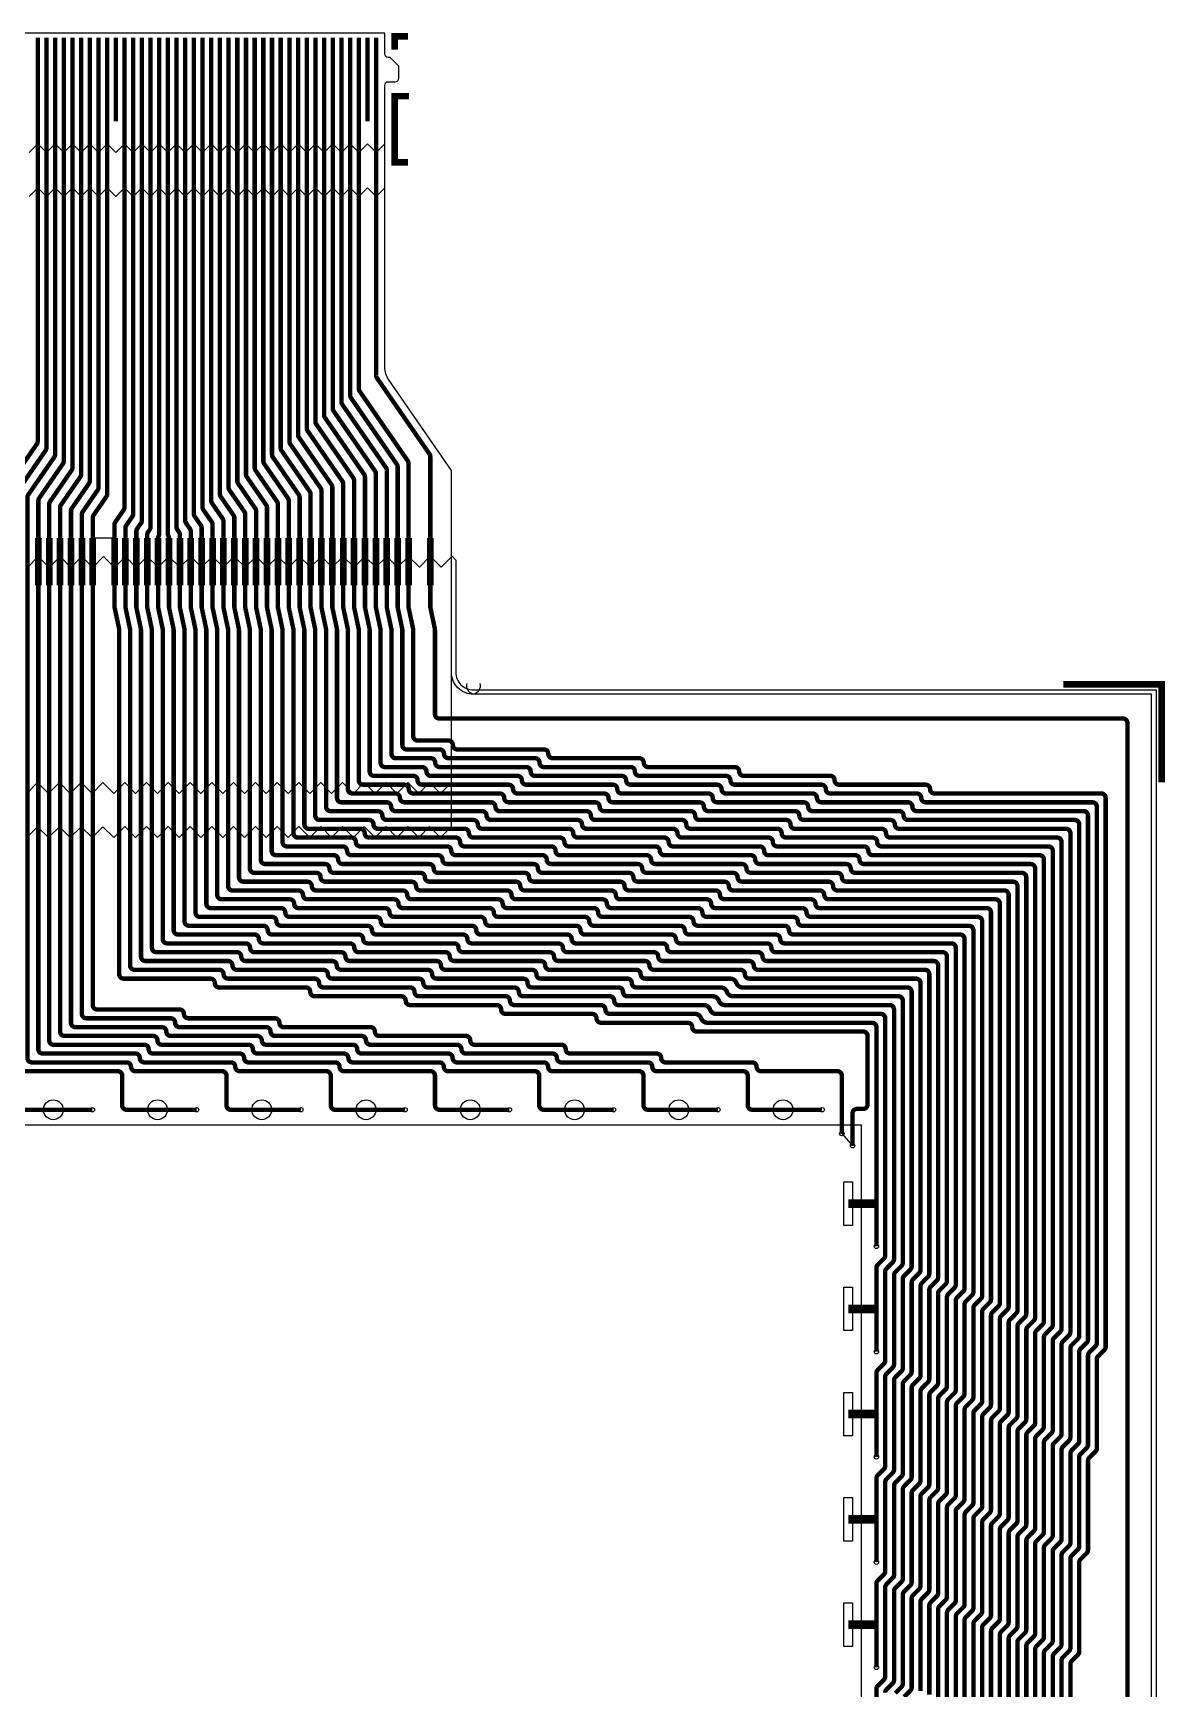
# Model space of a CAD drawing. Header units: millimetres. Extents: x 106 to 221, y -259 to -31.
# Drawn here: x 155.6 to 220.8, y -126.1 to -30.7 of the extents above; entities that cross this region are included whole.
import ezdxf

# ---------------------------------------------------------------- set-up
doc = ezdxf.new("R2010")
doc.units = ezdxf.units.MM
doc.header["$MEASUREMENT"] = 0
for name, color, linetype in [('16', 5, 'CONTINUOUS'), ('17', 1, 'CONTINUOUS'), ('26', 7, 'CONTINUOUS'), ('9', 5, 'CONTINUOUS'), ('9A', 142, 'CONTINUOUS'), ('9B Barrier', 82, 'CONTINUOUS')]:
    doc.layers.add(name, color=color, linetype=linetype)

msp = doc.modelspace()

# ---------------------------------------------------------------- linework, layer by layer
at = {"layer": '16'}
msp.add_lwpolyline([(181.325, -68.192, -0.415478), (180.958, -68.811, -0.414214), (179.688, -67.541), (179.688, -55.912), (176.078, -50.687, -0.152296), (175.853, -49.965), (175.853, -33.708, -0.414214), (176.051, -33.51), (176.455, -33.51, 0.414214), (176.653, -33.312), (176.653, -32.611), (176.153, -32.111), (176.051, -32.111, -0.414214), (175.853, -31.913), (175.853, -30.711), (150.353, -30.711)], format="xyb", dxfattribs=at)
at = {"layer": '17', "const_width": 0.254}
for points in [[(159.001, -92.75), (154.26, -92.75, -0.414214), (154.006, -92.496), (154.006, -57.069, -0.152296), (154.05, -56.927), (155.809, -54.381, 0.152296), (155.853, -54.24), (155.853, -30.965)], [(165.008, -92.75), (160.976, -92.75, -0.414214), (160.722, -92.496), (160.722, -90.782, 0.414214), (160.468, -90.528), (154.887, -90.528, -0.414214), (154.633, -90.274), (154.633, -57.264, -0.152296), (154.678, -57.123), (156.309, -54.761, 0.152296), (156.353, -54.62), (156.353, -30.965)], [(171.015, -92.75), (166.983, -92.75, -0.414214), (166.729, -92.496), (166.729, -90.782, 0.414214), (166.475, -90.528), (161.484, -90.528, -0.414214), (161.23, -90.274), (161.23, -90.274, 0.414214), (160.976, -90.02), (155.515, -90.02, -0.414214), (155.261, -89.766), (155.261, -57.46, -0.152296), (155.305, -57.318), (156.809, -55.141, 0.152296), (156.853, -55), (156.853, -30.965)], [(177.022, -92.75), (172.99, -92.75, -0.414214), (172.736, -92.496), (172.736, -90.782, 0.414214), (172.482, -90.528), (167.491, -90.528, -0.414214), (167.237, -90.274), (167.237, -90.274, 0.414214), (166.983, -90.02), (161.992, -90.02, -0.414214), (161.738, -89.766), (161.738, -89.766, 0.414214), (161.484, -89.512), (156.142, -89.512, -0.414214), (155.888, -89.258), (155.888, -57.655, -0.152296), (155.932, -57.514), (157.309, -55.521, 0.152296), (157.353, -55.38), (157.353, -30.965)], [(183.029, -92.75), (178.997, -92.75, -0.414214), (178.743, -92.496), (178.743, -90.782, 0.414214), (178.489, -90.528), (173.498, -90.528, -0.414214), (173.244, -90.274), (173.244, -90.274, 0.414214), (172.99, -90.02), (167.999, -90.02, -0.414214), (167.745, -89.766), (167.745, -89.766, 0.414214), (167.491, -89.512), (162.5, -89.512, -0.414214), (162.246, -89.258), (162.246, -89.258, 0.414214), (161.992, -89.004), (156.77, -89.004, -0.414214), (156.516, -88.75), (156.516, -57.851, -0.152296), (156.56, -57.71), (157.809, -55.901, 0.152296), (157.853, -55.76), (157.853, -30.965)], [(189.035, -92.75), (185.003, -92.75, -0.414214), (184.749, -92.496), (184.749, -90.782, 0.414214), (184.495, -90.528), (179.505, -90.528, -0.414214), (179.251, -90.274), (179.251, -90.274, 0.414214), (178.997, -90.02), (174.006, -90.02, -0.414214), (173.752, -89.766), (173.752, -89.766, 0.414214), (173.498, -89.512), (168.507, -89.512, -0.414214), (168.253, -89.258), (168.253, -89.258, 0.414214), (167.999, -89.004), (163.008, -89.004, -0.414214), (162.754, -88.75), (162.754, -88.75, 0.414214), (162.5, -88.496), (157.397, -88.496, -0.414214), (157.143, -88.242), (157.143, -58.047, -0.152296), (157.187, -57.905), (158.309, -56.281, 0.152296), (158.353, -56.14), (158.353, -30.965)], [(195.042, -92.75), (191.01, -92.75, -0.414214), (190.756, -92.496), (190.756, -90.782, 0.414214), (190.502, -90.528), (185.511, -90.528, -0.414214), (185.257, -90.274), (185.257, -90.274, 0.414214), (185.003, -90.02), (180.013, -90.02, -0.414214), (179.759, -89.766), (179.759, -89.766, 0.414214), (179.505, -89.512), (174.514, -89.512, -0.414214), (174.26, -89.258), (174.26, -89.258, 0.414214), (174.006, -89.004), (169.015, -89.004, -0.414214), (168.761, -88.75), (168.761, -88.75, 0.414214), (168.507, -88.496), (163.516, -88.496, -0.414214), (163.262, -88.242), (163.262, -88.242, 0.414214), (163.008, -87.988), (158.024, -87.988, -0.414214), (157.77, -87.734), (157.77, -58.242, -0.152296), (157.814, -58.101), (158.809, -56.661, 0.152296), (158.853, -56.52), (158.853, -30.965)], [(201.049, -92.75), (197.017, -92.75, -0.414214), (196.763, -92.496), (196.763, -90.782, 0.414214), (196.509, -90.528), (191.518, -90.528, -0.414214), (191.264, -90.274), (191.264, -90.274, 0.414214), (191.01, -90.02), (186.019, -90.02, -0.414214), (185.765, -89.766), (185.765, -89.766, 0.414214), (185.511, -89.512), (180.521, -89.512, -0.414214), (180.267, -89.258), (180.267, -89.258, 0.414214), (180.013, -89.004), (175.022, -89.004, -0.414214), (174.768, -88.75), (174.768, -88.75, 0.414214), (174.514, -88.496), (169.523, -88.496, -0.414214), (169.269, -88.242), (169.269, -88.242, 0.414214), (169.015, -87.988), (164.024, -87.988, -0.414214), (163.77, -87.734), (163.77, -87.734, 0.414214), (163.516, -87.48), (158.652, -87.48, -0.414214), (158.398, -87.226), (158.398, -58.438, -0.152296), (158.442, -58.296), (159.309, -57.042, 0.152296), (159.353, -56.9), (159.353, -30.965)], [(202.181, -94.125), (202.181, -90.782, 0.414214), (201.927, -90.528), (197.525, -90.528, -0.414214), (197.271, -90.274), (197.271, -90.274, 0.414214), (197.017, -90.02), (192.026, -90.02, -0.414214), (191.772, -89.766), (191.772, -89.766, 0.414214), (191.518, -89.512), (186.527, -89.512, -0.414214), (186.273, -89.258), (186.273, -89.258, 0.414214), (186.019, -89.004), (181.029, -89.004, -0.414214), (180.775, -88.75), (180.775, -88.75, 0.414214), (180.521, -88.496), (175.53, -88.496, -0.414214), (175.276, -88.242), (175.276, -88.242, 0.414214), (175.022, -87.988), (170.031, -87.988, -0.414214), (169.777, -87.734), (169.777, -87.734, 0.414214), (169.523, -87.48), (164.532, -87.48, -0.414214), (164.278, -87.226), (164.278, -87.226, 0.414214), (164.024, -86.972), (159.279, -86.972, -0.414214), (159.025, -86.718), (159.025, -58.634, -0.152296), (159.069, -58.492), (159.809, -57.422, 0.152296), (159.853, -57.28), (159.853, -30.965)], [(202.8, -94.821), (202.8, -92.954, -0.414214), (203.054, -92.7), (203.413, -92.7, 0.414214), (203.667, -92.446), (203.667, -88.496, 0.414214), (203.413, -88.242), (193.817, -88.242, -0.414214), (193.563, -87.988, 0.414214), (193.309, -87.734), (188.305, -87.734, -0.414214), (188.051, -87.48), (188.051, -87.48, 0.414214), (187.797, -87.226), (182.807, -87.226, -0.414214), (182.553, -86.972), (182.553, -86.972, 0.414214), (182.299, -86.718), (177.308, -86.718, -0.414214), (177.054, -86.464), (177.054, -86.464, 0.414214), (176.8, -86.21), (171.809, -86.21, -0.414214), (171.555, -85.956), (171.555, -85.956, 0.414214), (171.301, -85.702), (166.31, -85.702, -0.414214), (166.056, -85.448), (166.056, -85.448, 0.414214), (165.802, -85.194), (160.803, -85.194, -0.414214), (160.549, -84.94), (160.549, -65.094, 0.052274), (160.544, -65.041), (160.285, -63.823, -0.052274), (160.28, -63.771), (160.28, -59.025, -0.152296), (160.324, -58.883), (160.809, -58.182, 0.152296), (160.853, -58.04), (160.853, -30.965)], [(204.175, -100.622), (204.175, -87.988, 0.414214), (203.921, -87.734), (194.439, -87.734, -0.317837), (194.08, -87.48, 0.317837), (193.721, -87.226), (188.813, -87.226, -0.414214), (188.559, -86.972), (188.559, -86.972, 0.414214), (188.305, -86.718), (183.315, -86.718, -0.414214), (183.061, -86.464), (183.061, -86.464, 0.414214), (182.807, -86.21), (177.816, -86.21, -0.414214), (177.562, -85.956), (177.562, -85.956, 0.414214), (177.308, -85.702), (172.317, -85.702, -0.414214), (172.063, -85.448), (172.063, -85.448, 0.414214), (171.809, -85.194), (166.818, -85.194, -0.414214), (166.564, -84.94), (166.564, -84.94, 0.414214), (166.31, -84.686), (161.43, -84.686, -0.414214), (161.176, -84.432), (161.176, -65.094, 0.052274), (161.171, -65.041), (160.913, -63.823, -0.052274), (160.907, -63.771), (160.907, -59.22, -0.152296), (160.951, -59.079), (161.309, -58.562, 0.152296), (161.353, -58.42), (161.353, -30.965)], [(161.853, -30.965), (161.853, -58.8, -0.152296), (161.809, -58.942), (161.579, -59.275, 0.152296), (161.535, -59.416), (161.535, -63.771, 0.052274), (161.54, -63.823), (161.798, -65.041, -0.052274), (161.804, -65.094), (161.804, -83.924, 0.414214), (162.058, -84.178), (166.818, -84.178, -0.414214), (167.072, -84.432), (167.072, -84.432, 0.414214), (167.326, -84.686), (172.317, -84.686, -0.414214), (172.571, -84.94), (172.571, -84.94, 0.414214), (172.825, -85.194), (177.816, -85.194, -0.414214), (178.07, -85.448), (178.07, -85.448, 0.414214), (178.324, -85.702), (183.315, -85.702, -0.414214), (183.569, -85.956), (183.569, -85.956, 0.414214), (183.823, -86.21), (188.813, -86.21, -0.414214), (189.067, -86.464), (189.067, -86.464, 0.414214), (189.321, -86.718), (194.229, -86.718, -0.317837), (194.588, -86.972, 0.317837), (194.947, -87.226), (204.429, -87.226, -0.414214), (204.683, -87.48), (204.683, -101.146, -0.198912), (204.608, -101.326), (204.249, -101.685, 0.198912), (204.175, -101.865), (204.175, -106.687)], [(204.175, -112.752), (204.175, -107.93, -0.198912), (204.249, -107.75), (204.608, -107.391, 0.198912), (204.683, -107.211), (204.683, -102.075, -0.198912), (204.757, -101.896), (205.116, -101.536, 0.198912), (205.191, -101.357), (205.191, -86.972, 0.414214), (204.937, -86.718), (195.455, -86.718, -0.317837), (195.096, -86.464, 0.317837), (194.737, -86.21), (189.829, -86.21, -0.414214), (189.575, -85.956), (189.575, -85.956, 0.414214), (189.321, -85.702), (184.331, -85.702, -0.414214), (184.077, -85.448), (184.077, -85.448, 0.414214), (183.823, -85.194), (178.832, -85.194, -0.414214), (178.578, -84.94), (178.578, -84.94, 0.414214), (178.324, -84.686), (173.333, -84.686, -0.414214), (173.079, -84.432), (173.079, -84.432, 0.414214), (172.825, -84.178), (167.834, -84.178, -0.414214), (167.58, -83.924), (167.58, -83.924, 0.414214), (167.326, -83.67), (162.685, -83.67, -0.414214), (162.431, -83.416), (162.431, -65.094, 0.052274), (162.426, -65.041), (162.168, -63.823, -0.052274), (162.162, -63.771), (162.162, -59.612, -0.152296), (162.206, -59.47), (162.309, -59.322, 0.152296), (162.353, -59.18), (162.353, -30.965)], [(162.853, -30.965), (162.853, -59.564, -0.128349), (162.821, -59.686, 0.128349), (162.789, -59.807), (162.789, -63.771, 0.052274), (162.795, -63.823), (163.053, -65.041, -0.052274), (163.059, -65.094), (163.059, -82.908, 0.414214), (163.313, -83.162), (167.834, -83.162, -0.414214), (168.088, -83.416), (168.088, -83.416, 0.414214), (168.342, -83.67), (173.333, -83.67, -0.414214), (173.587, -83.924), (173.587, -83.924, 0.414214), (173.841, -84.178), (178.832, -84.178, -0.414214), (179.086, -84.432), (179.086, -84.432, 0.414214), (179.34, -84.686), (184.331, -84.686, -0.414214), (184.585, -84.94), (184.585, -84.94, 0.414214), (184.839, -85.194), (189.829, -85.194, -0.414214), (190.083, -85.448), (190.083, -85.448, 0.414214), (190.337, -85.702), (195.201, -85.702, -0.317837), (195.56, -85.956, 0.317837), (195.92, -86.21), (205.445, -86.21, -0.414214), (205.699, -86.464), (205.699, -101.567, -0.198912), (205.624, -101.747), (205.265, -102.106, 0.198912), (205.191, -102.286), (205.191, -107.422, -0.198912), (205.116, -107.602), (204.757, -107.961, 0.198912), (204.683, -108.14), (204.683, -113.277, -0.198912), (204.608, -113.456), (204.249, -113.816, 0.198912), (204.175, -113.995), (204.175, -118.817)], [(204.175, -124.882), (204.175, -120.059, -0.198912), (204.249, -119.879), (204.608, -119.52, 0.198912), (204.683, -119.34), (204.683, -114.206, -0.198912), (204.757, -114.026), (205.116, -113.667, 0.198912), (205.191, -113.487), (205.191, -108.351, -0.198912), (205.265, -108.171), (205.624, -107.812, 0.198912), (205.699, -107.632), (205.699, -102.496, -0.198912), (205.773, -102.316), (206.132, -101.957, 0.198912), (206.207, -101.778), (206.207, -85.956, 0.414214), (205.953, -85.702), (196.471, -85.702, -0.317837), (196.112, -85.448, 0.317837), (195.753, -85.194), (190.845, -85.194, -0.414214), (190.591, -84.94), (190.591, -84.94, 0.414214), (190.337, -84.686), (185.347, -84.686, -0.414214), (185.093, -84.432), (185.093, -84.432, 0.414214), (184.839, -84.178), (179.848, -84.178, -0.414214), (179.594, -83.924), (179.594, -83.924, 0.414214), (179.34, -83.67), (174.349, -83.67, -0.414214), (174.095, -83.416), (174.095, -83.416, 0.414214), (173.841, -83.162), (168.85, -83.162, -0.414214), (168.596, -82.908), (168.596, -82.908, 0.414214), (168.342, -82.654), (163.94, -82.654, -0.414214), (163.686, -82.4), (163.686, -65.094, 0.052274), (163.68, -65.041), (163.422, -63.823, -0.052274), (163.416, -63.771), (163.416, -59.807, 0.128349), (163.385, -59.686, -0.128349), (163.353, -59.564), (163.353, -30.965)], [(163.853, -30.965), (163.853, -59.18, 0.152296), (163.897, -59.322), (164, -59.47, -0.152296), (164.044, -59.612), (164.044, -63.771, 0.052274), (164.049, -63.823), (164.307, -65.041, -0.052274), (164.313, -65.094), (164.313, -81.892, 0.414214), (164.567, -82.146), (168.85, -82.146, -0.414214), (169.104, -82.4), (169.104, -82.4, 0.414214), (169.358, -82.654), (174.349, -82.654, -0.414214), (174.603, -82.908), (174.603, -82.908, 0.414214), (174.857, -83.162), (179.848, -83.162, -0.414214), (180.102, -83.416), (180.102, -83.416, 0.414214), (180.356, -83.67), (185.347, -83.67, -0.414214), (185.601, -83.924), (185.601, -83.924, 0.414214), (185.855, -84.178), (190.845, -84.178, -0.414214), (191.099, -84.432), (191.099, -84.432, 0.414214), (191.353, -84.686), (196.344, -84.686, -0.414214), (196.598, -84.94), (196.598, -84.94, 0.414214), (196.852, -85.194), (206.461, -85.194, -0.414214), (206.715, -85.448), (206.715, -101.988, -0.198912), (206.64, -102.168), (206.281, -102.527, 0.198912), (206.207, -102.707), (206.207, -107.843, -0.198912), (206.132, -108.022), (205.773, -108.382, 0.198912), (205.699, -108.561), (205.699, -113.698, -0.198912), (205.624, -113.877), (205.265, -114.236, 0.198912), (205.191, -114.416), (205.191, -119.552, -0.198912), (205.116, -119.732), (204.757, -120.091, 0.198912), (204.683, -120.271), (204.683, -125.407, -0.198912), (204.608, -125.587), (204.249, -125.946, 0.198912), (204.175, -126.125), (204.175, -130.947)], [(175.353, -30.965), (175.353, -50.44, 0.152296), (175.396, -50.58), (178.43, -54.971, -0.152296), (178.473, -55.111), (178.473, -63.773, 0.052274), (178.479, -63.825), (178.737, -65.043, -0.052274), (178.743, -65.096), (178.743, -69.954, 0.414214), (178.997, -70.208), (218.383, -70.208, -0.414214), (218.637, -70.462), (218.637, -256.192, -0.414214), (218.383, -256.446), (163.853, -256.446)], [(204.683, -126.336, -0.198912), (204.757, -126.156), (205.116, -125.797, 0.198912), (205.191, -125.617), (205.191, -120.481, -0.198912), (205.265, -120.301), (205.624, -119.942, 0.198912), (205.699, -119.763), (205.699, -114.626, -0.198912), (205.773, -114.447), (206.132, -114.088, 0.198912), (206.207, -113.908), (206.207, -108.772, -0.198912), (206.281, -108.592), (206.64, -108.233, 0.198912), (206.715, -108.053), (206.715, -102.917, -0.198912), (206.789, -102.737), (207.148, -102.378, 0.198912), (207.223, -102.199), (207.223, -84.94, 0.414214), (206.969, -84.686), (197.36, -84.686, -0.414214), (197.106, -84.432), (197.106, -84.432, 0.414214), (196.852, -84.178), (191.861, -84.178, -0.414214), (191.607, -83.924), (191.607, -83.924, 0.414214), (191.353, -83.67), (186.363, -83.67, -0.414214), (186.109, -83.416), (186.109, -83.416, 0.414214), (185.855, -83.162), (180.864, -83.162, -0.414214), (180.61, -82.908), (180.61, -82.908, 0.414214), (180.356, -82.654), (175.365, -82.654, -0.414214), (175.111, -82.4), (175.111, -82.4, 0.414214), (174.857, -82.146), (169.866, -82.146, -0.414214), (169.612, -81.892), (169.612, -81.892, 0.414214), (169.358, -81.638), (165.194, -81.638, -0.414214), (164.94, -81.384), (164.94, -65.094, 0.052274), (164.935, -65.041), (164.677, -63.823, -0.052274), (164.671, -63.771), (164.671, -59.416, 0.152296), (164.627, -59.275), (164.397, -58.942, -0.152296), (164.353, -58.8), (164.353, -30.965)], [(164.853, -30.965), (164.853, -58.42, 0.152296), (164.897, -58.562), (165.254, -59.079, -0.152296), (165.299, -59.22), (165.299, -63.771, 0.052274), (165.304, -63.823), (165.562, -65.041, -0.052274), (165.568, -65.094), (165.568, -80.876, 0.414214), (165.822, -81.13), (169.866, -81.13, -0.414214), (170.12, -81.384), (170.12, -81.384, 0.414214), (170.374, -81.638), (175.365, -81.638, -0.414214), (175.619, -81.892), (175.619, -81.892, 0.414214), (175.873, -82.146), (180.864, -82.146, -0.414214), (181.118, -82.4), (181.118, -82.4, 0.414214), (181.372, -82.654), (186.363, -82.654, -0.414214), (186.617, -82.908), (186.617, -82.908, 0.414214), (186.871, -83.162), (191.861, -83.162, -0.414214), (192.115, -83.416), (192.115, -83.416, 0.414214), (192.369, -83.67), (197.36, -83.67, -0.414214), (197.614, -83.924), (197.614, -83.924, 0.414214), (197.868, -84.178), (207.477, -84.178, -0.414214), (207.731, -84.432), (207.731, -102.409, -0.198912), (207.656, -102.589), (207.297, -102.948, 0.198912), (207.223, -103.127), (207.223, -108.264, -0.198912), (207.148, -108.443), (206.789, -108.802, 0.198912), (206.715, -108.982), (206.715, -114.118, -0.198912), (206.64, -114.298), (206.281, -114.657, 0.198912), (206.207, -114.837), (206.207, -119.973, -0.198912), (206.132, -120.153), (205.773, -120.512, 0.198912), (205.699, -120.691), (205.699, -125.828, -0.198912), (205.624, -126.007), (205.265, -126.367, 0.198912)], [(205.773, -126.577), (206.132, -126.218, 0.198912), (206.207, -126.038), (206.207, -120.902, -0.198912), (206.281, -120.722), (206.64, -120.363, 0.198912), (206.715, -120.183), (206.715, -115.047, -0.198912), (206.789, -114.868), (207.148, -114.508, 0.198912), (207.223, -114.329), (207.223, -109.193, -0.198912), (207.297, -109.013), (207.656, -108.654, 0.198912), (207.731, -108.474), (207.731, -103.338, -0.198912), (207.805, -103.158), (208.164, -102.799, 0.198912), (208.239, -102.619), (208.239, -83.924, 0.414214), (207.985, -83.67), (198.376, -83.67, -0.414214), (198.122, -83.416), (198.122, -83.416, 0.414214), (197.868, -83.162), (192.877, -83.162, -0.414214), (192.623, -82.908), (192.623, -82.908, 0.414214), (192.369, -82.654), (187.379, -82.654, -0.414214), (187.125, -82.4), (187.125, -82.4, 0.414214), (186.871, -82.146), (181.88, -82.146, -0.414214), (181.626, -81.892), (181.626, -81.892, 0.414214), (181.372, -81.638), (176.381, -81.638, -0.414214), (176.127, -81.384), (176.127, -81.384, 0.414214), (175.873, -81.13), (170.882, -81.13, -0.414214), (170.628, -80.876), (170.628, -80.876, 0.414214), (170.374, -80.622), (166.449, -80.622, -0.414214), (166.195, -80.368), (166.195, -65.094, 0.052274), (166.19, -65.041), (165.931, -63.823, -0.052274), (165.926, -63.771), (165.926, -59.025, 0.152296), (165.882, -58.883), (165.397, -58.182, -0.152296), (165.353, -58.04), (165.353, -30.965)], [(206.715, -126.249), (206.715, -121.112, -0.198912), (206.789, -120.933), (207.148, -120.574, 0.198912), (207.223, -120.394), (207.223, -115.258, -0.198912), (207.297, -115.078), (207.656, -114.719, 0.198912), (207.731, -114.539), (207.731, -109.403, -0.198912), (207.805, -109.223), (208.164, -108.864, 0.198912), (208.239, -108.684), (208.239, -103.548, -0.198912), (208.313, -103.369), (208.672, -103.009, 0.198912), (208.747, -102.83), (208.747, -83.416, 0.414214), (208.493, -83.162), (198.884, -83.162, -0.414214), (198.63, -82.908), (198.63, -82.908, 0.414214), (198.376, -82.654), (193.385, -82.654, -0.414214), (193.131, -82.4), (193.131, -82.4, 0.414214), (192.877, -82.146), (187.887, -82.146, -0.414214), (187.633, -81.892), (187.633, -81.892, 0.414214), (187.379, -81.638), (182.388, -81.638, -0.414214), (182.134, -81.384), (182.134, -81.384, 0.414214), (181.88, -81.13), (176.889, -81.13, -0.414214), (176.635, -80.876), (176.635, -80.876, 0.414214), (176.381, -80.622), (171.39, -80.622, -0.414214), (171.136, -80.368), (171.136, -80.368, 0.414214), (170.882, -80.114), (167.077, -80.114, -0.414214), (166.823, -79.86), (166.823, -65.094, 0.052274), (166.817, -65.041), (166.559, -63.823, -0.052274), (166.553, -63.771), (166.553, -58.829, 0.152296), (166.509, -58.688), (165.897, -57.802, -0.152296), (165.853, -57.66), (165.853, -30.965)], [(207.223, -126.459), (207.223, -121.323, -0.198912), (207.297, -121.143), (207.656, -120.784, 0.198912), (207.731, -120.604), (207.731, -115.468, -0.198912), (207.805, -115.288), (208.164, -114.929, 0.198912), (208.239, -114.75), (208.239, -109.613, -0.198912), (208.313, -109.434), (208.672, -109.074, 0.198912), (208.747, -108.895), (208.747, -103.759, -0.198912), (208.821, -103.579), (209.18, -103.22, 0.198912), (209.255, -103.04), (209.255, -82.908, 0.414214), (209.001, -82.654), (199.392, -82.654, -0.414214), (199.138, -82.4), (199.138, -82.4, 0.414214), (198.884, -82.146), (193.893, -82.146, -0.414214), (193.639, -81.892), (193.639, -81.892, 0.414214), (193.385, -81.638), (188.395, -81.638, -0.414214), (188.141, -81.384), (188.141, -81.384, 0.414214), (187.887, -81.13), (182.896, -81.13, -0.414214), (182.642, -80.876), (182.642, -80.876, 0.414214), (182.388, -80.622), (177.397, -80.622, -0.414214), (177.143, -80.368), (177.143, -80.368, 0.414214), (176.889, -80.114), (171.898, -80.114, -0.414214), (171.644, -79.86), (171.644, -79.86, 0.414214), (171.39, -79.606), (167.704, -79.606, -0.414214), (167.45, -79.352), (167.45, -65.096, 0.052274), (167.444, -65.043), (167.186, -63.825, -0.052274), (167.181, -63.773), (167.181, -58.634, 0.152296), (167.137, -58.492), (166.397, -57.422, -0.152296), (166.353, -57.28), (166.353, -30.965)], [(207.731, -126.669), (207.731, -121.533, -0.198912), (207.805, -121.354), (208.164, -120.994, 0.198912), (208.239, -120.815), (208.239, -115.678, -0.198912), (208.313, -115.499), (208.672, -115.14, 0.198912), (208.747, -114.96), (208.747, -109.824, -0.198912), (208.821, -109.644), (209.18, -109.285, 0.198912), (209.255, -109.105), (209.255, -103.969, -0.198912), (209.329, -103.789), (209.688, -103.43, 0.198912), (209.763, -103.251), (209.763, -82.4, 0.414214), (209.509, -82.146), (199.9, -82.146, -0.414214), (199.646, -81.892), (199.646, -81.892, 0.414214), (199.392, -81.638), (194.401, -81.638, -0.414214), (194.147, -81.384), (194.147, -81.384, 0.414214), (193.893, -81.13), (188.903, -81.13, -0.414214), (188.649, -80.876), (188.649, -80.876, 0.414214), (188.395, -80.622), (183.404, -80.622, -0.414214), (183.15, -80.368), (183.15, -80.368, 0.414214), (182.896, -80.114), (177.905, -80.114, -0.414214), (177.651, -79.86), (177.651, -79.86, 0.414214), (177.397, -79.606), (172.406, -79.606, -0.414214), (172.152, -79.352), (172.152, -79.352, 0.414214), (171.898, -79.098), (168.331, -79.098, -0.414214), (168.077, -78.844), (168.077, -65.094, 0.052274), (168.072, -65.041), (167.814, -63.823, -0.052274), (167.808, -63.771), (167.808, -58.438, 0.152296), (167.764, -58.296), (166.897, -57.042, -0.152296), (166.853, -56.9), (166.853, -30.965)], [(208.239, -126.88), (208.239, -121.744, -0.198912), (208.313, -121.564), (208.672, -121.205, 0.198912), (208.747, -121.025), (208.747, -115.889, -0.198912), (208.821, -115.709), (209.18, -115.35, 0.198912), (209.255, -115.171), (209.255, -110.034, -0.198912), (209.329, -109.855), (209.688, -109.495, 0.198912), (209.763, -109.316), (209.763, -104.179, -0.198912), (209.837, -104), (210.196, -103.641, 0.198912), (210.271, -103.461), (210.271, -81.892, 0.414214), (210.017, -81.638), (200.408, -81.638, -0.414214), (200.154, -81.384), (200.154, -81.384, 0.414214), (199.9, -81.13), (194.909, -81.13, -0.414214), (194.655, -80.876), (194.655, -80.876, 0.414214), (194.401, -80.622), (189.411, -80.622, -0.414214), (189.157, -80.368), (189.157, -80.368, 0.414214), (188.903, -80.114), (183.912, -80.114, -0.414214), (183.658, -79.86), (183.658, -79.86, 0.414214), (183.404, -79.606), (178.413, -79.606, -0.414214), (178.159, -79.352), (178.159, -79.352, 0.414214), (177.905, -79.098), (172.914, -79.098, -0.414214), (172.66, -78.844), (172.66, -78.844, 0.414214), (172.406, -78.59), (168.959, -78.59, -0.414214), (168.705, -78.336), (168.705, -65.094, 0.052274), (168.699, -65.041), (168.441, -63.823, -0.052274), (168.435, -63.771), (168.435, -58.242, 0.152296), (168.391, -58.101), (167.397, -56.661, -0.152296), (167.353, -56.52), (167.353, -30.965)], [(208.747, -127.09), (208.747, -121.954, -0.198912), (208.821, -121.774), (209.18, -121.415, 0.198912), (209.255, -121.236), (209.255, -116.099, -0.198912), (209.329, -115.92), (209.688, -115.561, 0.198912), (209.763, -115.381), (209.763, -110.245, -0.198912), (209.837, -110.065), (210.196, -109.706, 0.198912), (210.271, -109.526), (210.271, -104.39, -0.198912), (210.345, -104.21), (210.704, -103.851, 0.198912), (210.779, -103.671), (210.779, -81.384, 0.414214), (210.525, -81.13), (200.916, -81.13, -0.414214), (200.662, -80.876), (200.662, -80.876, 0.414214), (200.408, -80.622), (195.417, -80.622, -0.414214), (195.163, -80.368), (195.163, -80.368, 0.414214), (194.909, -80.114), (189.919, -80.114, -0.414214), (189.665, -79.86), (189.665, -79.86, 0.414214), (189.411, -79.606), (184.42, -79.606, -0.414214), (184.166, -79.352), (184.166, -79.352, 0.414214), (183.912, -79.098), (178.921, -79.098, -0.414214), (178.667, -78.844), (178.667, -78.844, 0.414214), (178.413, -78.59), (173.422, -78.59, -0.414214), (173.168, -78.336), (173.168, -78.336, 0.414214), (172.914, -78.082), (169.586, -78.082, -0.414214), (169.332, -77.828), (169.332, -65.094, 0.052274), (169.327, -65.041), (169.068, -63.823, -0.052274), (169.063, -63.771), (169.063, -58.047, 0.152296), (169.019, -57.905), (167.897, -56.281, -0.152296), (167.853, -56.14), (167.853, -30.965)], [(209.255, -127.301), (209.255, -122.164, -0.198912), (209.329, -121.985), (209.688, -121.626, 0.198912), (209.763, -121.446), (209.763, -116.31, -0.198912), (209.837, -116.13), (210.196, -115.771, 0.198912), (210.271, -115.591), (210.271, -110.455, -0.198912), (210.345, -110.275), (210.704, -109.916, 0.198912), (210.779, -109.737), (210.779, -104.6, -0.198912), (210.853, -104.421), (211.212, -104.062, 0.198912), (211.287, -103.882), (211.287, -80.876, 0.414214), (211.033, -80.622), (201.424, -80.622, -0.414214), (201.17, -80.368), (201.17, -80.368, 0.414214), (200.916, -80.114), (195.925, -80.114, -0.414214), (195.671, -79.86), (195.671, -79.86, 0.414214), (195.417, -79.606), (190.427, -79.606, -0.414214), (190.173, -79.352), (190.173, -79.352, 0.414214), (189.919, -79.098), (184.928, -79.098, -0.414214), (184.674, -78.844), (184.674, -78.844, 0.414214), (184.42, -78.59), (179.429, -78.59, -0.414214), (179.175, -78.336), (179.175, -78.336, 0.414214), (178.921, -78.082), (173.93, -78.082, -0.414214), (173.676, -77.828), (173.676, -77.828, 0.414214), (173.422, -77.574), (170.213, -77.574, -0.414214), (169.959, -77.32), (169.959, -65.094, 0.052274), (169.954, -65.041), (169.696, -63.823, -0.052274), (169.69, -63.771), (169.69, -57.851, 0.152296), (169.646, -57.71), (168.397, -55.901, -0.152296), (168.353, -55.76), (168.353, -30.965)], [(209.763, -127.511), (209.763, -122.375, -0.198912), (209.837, -122.195), (210.196, -121.836, 0.198912), (210.271, -121.656), (210.271, -116.52, -0.198912), (210.345, -116.341), (210.704, -115.981, 0.198912), (210.779, -115.802), (210.779, -110.665, -0.198912), (210.853, -110.486), (211.212, -110.127, 0.198912), (211.287, -109.947), (211.287, -104.811, -0.198912), (211.361, -104.631), (211.72, -104.272, 0.198912), (211.795, -104.092), (211.795, -80.368, 0.414214), (211.541, -80.114), (201.932, -80.114, -0.414214), (201.678, -79.86), (201.678, -79.86, 0.414214), (201.424, -79.606), (196.433, -79.606, -0.414214), (196.179, -79.352), (196.179, -79.352, 0.414214), (195.925, -79.098), (190.935, -79.098, -0.414214), (190.681, -78.844), (190.681, -78.844, 0.414214), (190.427, -78.59), (185.436, -78.59, -0.414214), (185.182, -78.336), (185.182, -78.336, 0.414214), (184.928, -78.082), (179.937, -78.082, -0.414214), (179.683, -77.828), (179.683, -77.828, 0.414214), (179.429, -77.574), (174.438, -77.574, -0.414214), (174.184, -77.32), (174.184, -77.32, 0.414214), (173.93, -77.066), (170.841, -77.066, -0.414214), (170.587, -76.812), (170.587, -65.094, 0.052274), (170.581, -65.041), (170.323, -63.823, -0.052274), (170.318, -63.771), (170.318, -57.655, 0.152296), (170.273, -57.514), (168.897, -55.521, -0.152296), (168.853, -55.38), (168.853, -30.965)], [(210.271, -127.722), (210.271, -122.585, -0.198912), (210.345, -122.406), (210.704, -122.046, 0.198912), (210.779, -121.867), (210.779, -116.731, -0.198912), (210.853, -116.551), (211.212, -116.192, 0.198912), (211.287, -116.012), (211.287, -110.876, -0.198912), (211.361, -110.696), (211.72, -110.337, 0.198912), (211.795, -110.157), (211.795, -105.021, -0.198912), (211.869, -104.842), (212.228, -104.482, 0.198912), (212.303, -104.303), (212.303, -79.86, 0.414214), (212.049, -79.606), (202.44, -79.606, -0.414214), (202.186, -79.352), (202.186, -79.352, 0.414214), (201.932, -79.098), (196.941, -79.098, -0.414214), (196.687, -78.844), (196.687, -78.844, 0.414214), (196.433, -78.59), (191.443, -78.59, -0.414214), (191.189, -78.336), (191.189, -78.336, 0.414214), (190.935, -78.082), (185.944, -78.082, -0.414214), (185.69, -77.828), (185.69, -77.828, 0.414214), (185.436, -77.574), (180.445, -77.574, -0.414214), (180.191, -77.32), (180.191, -77.32, 0.414214), (179.937, -77.066), (174.946, -77.066, -0.414214), (174.692, -76.812), (174.692, -76.812, 0.414214), (174.438, -76.558), (171.468, -76.558, -0.414214), (171.214, -76.304), (171.214, -65.096, 0.052274), (171.209, -65.043), (170.95, -63.825, -0.052274), (170.945, -63.773), (170.945, -57.46, 0.152296), (170.901, -57.318), (169.397, -55.141, -0.152296), (169.353, -55), (169.353, -30.965)], [(210.779, -127.932), (210.779, -122.796, -0.198912), (210.853, -122.616), (211.212, -122.257, 0.198912), (211.287, -122.077), (211.287, -116.941, -0.198912), (211.361, -116.761), (211.72, -116.402, 0.198912), (211.795, -116.223), (211.795, -111.086, -0.198912), (211.869, -110.907), (212.228, -110.547, 0.198912), (212.303, -110.368), (212.303, -105.232, -0.198912), (212.377, -105.052), (212.736, -104.693, 0.198912), (212.811, -104.513), (212.811, -79.352, 0.414214), (212.557, -79.098), (202.948, -79.098, -0.414214), (202.694, -78.844), (202.694, -78.844, 0.414214), (202.44, -78.59), (197.449, -78.59, -0.414214), (197.195, -78.336), (197.195, -78.336, 0.414214), (196.941, -78.082), (191.951, -78.082, -0.414214), (191.697, -77.828), (191.697, -77.828, 0.414214), (191.443, -77.574), (186.452, -77.574, -0.414214), (186.198, -77.32), (186.198, -77.32, 0.414214), (185.944, -77.066), (180.953, -77.066, -0.414214), (180.699, -76.812), (180.699, -76.812, 0.414214), (180.445, -76.558), (175.454, -76.558, -0.414214), (175.2, -76.304), (175.2, -76.304, 0.414214), (174.946, -76.05), (172.096, -76.05, -0.414214), (171.842, -75.796), (171.842, -65.094, 0.052274), (171.836, -65.041), (171.578, -63.823, -0.052274), (171.572, -63.771), (171.572, -57.264, 0.152296), (171.528, -57.123), (169.897, -54.761, -0.152296), (169.853, -54.62), (169.853, -30.965)], [(211.287, -128.142), (211.287, -123.006, -0.198912), (211.361, -122.827), (211.72, -122.467, 0.198912), (211.795, -122.288), (211.795, -117.151, -0.198912), (211.869, -116.972), (212.228, -116.613, 0.198912), (212.303, -116.433), (212.303, -111.297, -0.198912), (212.377, -111.117), (212.736, -110.758, 0.198912), (212.811, -110.578), (212.811, -105.442, -0.198912), (212.885, -105.262), (213.244, -104.903, 0.198912), (213.319, -104.724), (213.319, -78.844, 0.414214), (213.065, -78.59), (203.456, -78.59, -0.414214), (203.202, -78.336), (203.202, -78.336, 0.414214), (202.948, -78.082), (197.957, -78.082, -0.414214), (197.703, -77.828), (197.703, -77.828, 0.414214), (197.449, -77.574), (192.459, -77.574, -0.414214), (192.205, -77.32), (192.205, -77.32, 0.414214), (191.951, -77.066), (186.96, -77.066, -0.414214), (186.706, -76.812), (186.706, -76.812, 0.414214), (186.452, -76.558), (181.461, -76.558, -0.414214), (181.207, -76.304), (181.207, -76.304, 0.414214), (180.953, -76.05), (175.962, -76.05, -0.414214), (175.708, -75.796), (175.708, -75.796, 0.414214), (175.454, -75.542), (172.723, -75.542, -0.414214), (172.469, -75.288), (172.469, -65.094, 0.052274), (172.463, -65.041), (172.205, -63.823, -0.052274), (172.2, -63.771), (172.2, -57.069, 0.152296), (172.156, -56.927), (170.397, -54.381, -0.152296), (170.353, -54.24), (170.353, -30.965)], [(211.795, -128.353), (211.795, -123.217, -0.198912), (211.869, -123.037), (212.228, -122.678, 0.198912), (212.303, -122.498), (212.303, -117.362, -0.198912), (212.377, -117.182), (212.736, -116.823, 0.198912), (212.811, -116.643), (212.811, -111.507, -0.198912), (212.885, -111.328), (213.244, -110.968, 0.198912), (213.319, -110.789), (213.319, -105.652, -0.198912), (213.393, -105.473), (213.752, -105.114, 0.198912), (213.827, -104.934), (213.827, -78.336, 0.414214), (213.573, -78.082), (203.964, -78.082, -0.414214), (203.71, -77.828), (203.71, -77.828, 0.414214), (203.456, -77.574), (198.465, -77.574, -0.414214), (198.211, -77.32), (198.211, -77.32, 0.414214), (197.957, -77.066), (192.967, -77.066, -0.414214), (192.713, -76.812), (192.713, -76.812, 0.414214), (192.459, -76.558), (187.468, -76.558, -0.414214), (187.214, -76.304), (187.214, -76.304, 0.414214), (186.96, -76.05), (181.969, -76.05, -0.414214), (181.715, -75.796), (181.715, -75.796, 0.414214), (181.461, -75.542), (176.47, -75.542, -0.414214), (176.216, -75.288), (176.216, -75.288, 0.414214), (175.962, -75.034), (173.35, -75.034, -0.414214), (173.096, -74.78), (173.096, -65.094, 0.052274), (173.091, -65.041), (172.833, -63.823, -0.052274), (172.827, -63.771), (172.827, -56.873, 0.152296), (172.783, -56.731), (170.897, -54.001, -0.152296), (170.853, -53.86), (170.853, -30.965)], [(212.303, -128.563), (212.303, -123.427, -0.198912), (212.377, -123.247), (212.736, -122.888, 0.198912), (212.811, -122.709), (212.811, -117.572, -0.198912), (212.885, -117.393), (213.244, -117.034, 0.198912), (213.319, -116.854), (213.319, -111.718, -0.198912), (213.393, -111.538), (213.752, -111.179, 0.198912), (213.827, -110.999), (213.827, -105.863, -0.198912), (213.901, -105.683), (214.26, -105.324, 0.198912), (214.335, -105.144), (214.335, -77.828, 0.414214), (214.081, -77.574), (204.472, -77.574, -0.414214), (204.218, -77.32), (204.218, -77.32, 0.414214), (203.964, -77.066), (198.973, -77.066, -0.414214), (198.719, -76.812), (198.719, -76.812, 0.414214), (198.465, -76.558), (193.475, -76.558, -0.414214), (193.221, -76.304), (193.221, -76.304, 0.414214), (192.967, -76.05), (187.976, -76.05, -0.414214), (187.722, -75.796), (187.722, -75.796, 0.414214), (187.468, -75.542), (182.477, -75.542, -0.414214), (182.223, -75.288), (182.223, -75.288, 0.414214), (181.969, -75.034), (176.978, -75.034, -0.414214), (176.724, -74.78), (176.724, -74.78, 0.414214), (176.47, -74.526), (173.978, -74.526, -0.414214), (173.724, -74.272), (173.724, -65.094, 0.052274), (173.718, -65.041), (173.46, -63.823, -0.052274), (173.454, -63.771), (173.454, -56.677, 0.152296), (173.41, -56.536), (171.397, -53.621, -0.152296), (171.353, -53.48), (171.353, -30.965)], [(212.811, -128.774), (212.811, -123.637, -0.198912), (212.885, -123.458), (213.244, -123.099, 0.198912), (213.319, -122.919), (213.319, -117.783, -0.198912), (213.393, -117.603), (213.752, -117.244, 0.198912), (213.827, -117.064), (213.827, -111.928, -0.198912), (213.901, -111.748), (214.26, -111.389, 0.198912), (214.335, -111.21), (214.335, -106.073, -0.198912), (214.409, -105.894), (214.768, -105.534, 0.198912), (214.843, -105.355), (214.843, -77.32, 0.414214), (214.589, -77.066), (204.98, -77.066, -0.414214), (204.726, -76.812), (204.726, -76.812, 0.414214), (204.472, -76.558), (199.481, -76.558, -0.414214), (199.227, -76.304), (199.227, -76.304, 0.414214), (198.973, -76.05), (193.983, -76.05, -0.414214), (193.729, -75.796), (193.729, -75.796, 0.414214), (193.475, -75.542), (188.484, -75.542, -0.414214), (188.23, -75.288), (188.23, -75.288, 0.414214), (187.976, -75.034), (182.985, -75.034, -0.414214), (182.731, -74.78), (182.731, -74.78, 0.414214), (182.477, -74.526), (177.486, -74.526, -0.414214), (177.232, -74.272), (177.232, -74.272, 0.414214), (176.978, -74.018), (174.605, -74.018, -0.414214), (174.351, -73.764), (174.351, -65.094, 0.052274), (174.346, -65.041), (174.087, -63.823, -0.052274), (174.082, -63.771), (174.082, -56.482, 0.152296), (174.038, -56.34), (171.897, -53.241, -0.152296), (171.853, -53.1), (171.853, -30.965)], [(213.319, -128.984), (213.319, -123.848, -0.198912), (213.393, -123.668), (213.752, -123.309, 0.198912), (213.827, -123.129), (213.827, -117.993, -0.198912), (213.901, -117.814), (214.26, -117.454, 0.198912), (214.335, -117.275), (214.335, -112.138, -0.198912), (214.409, -111.959), (214.768, -111.6, 0.198912), (214.843, -111.42), (214.843, -106.284, -0.198912), (214.917, -106.104), (215.276, -105.745, 0.198912), (215.351, -105.565), (215.351, -76.812, 0.414214), (215.097, -76.558), (205.488, -76.558, -0.414214), (205.234, -76.304), (205.234, -76.304, 0.414214), (204.98, -76.05), (199.989, -76.05, -0.414214), (199.735, -75.796), (199.735, -75.796, 0.414214), (199.481, -75.542), (194.491, -75.542, -0.414214), (194.237, -75.288), (194.237, -75.288, 0.414214), (193.983, -75.034), (188.992, -75.034, -0.414214), (188.738, -74.78), (188.738, -74.78, 0.414214), (188.484, -74.526), (183.493, -74.526, -0.414214), (183.239, -74.272), (183.239, -74.272, 0.414214), (182.985, -74.018), (177.994, -74.018, -0.414214), (177.74, -73.764), (177.74, -73.764, 0.414214), (177.486, -73.51), (175.232, -73.51, -0.414214), (174.978, -73.256), (174.978, -65.096, 0.052274), (174.973, -65.043), (174.715, -63.825, -0.052274), (174.709, -63.773), (174.709, -56.286, 0.152296), (174.665, -56.145), (172.397, -52.861, -0.152296), (172.353, -52.72), (172.353, -30.965)], [(213.827, -129.195), (213.827, -124.058, -0.198912), (213.901, -123.879), (214.26, -123.519, 0.198912), (214.335, -123.34), (214.335, -118.204, -0.198912), (214.409, -118.024), (214.768, -117.665, 0.198912), (214.843, -117.485), (214.843, -112.349, -0.198912), (214.917, -112.169), (215.276, -111.81, 0.198912), (215.351, -111.63), (215.351, -106.494, -0.198912), (215.425, -106.314), (215.784, -105.955, 0.198912), (215.859, -105.776), (215.859, -76.304, 0.414214), (215.605, -76.05), (205.996, -76.05, -0.414214), (205.742, -75.796), (205.742, -75.796, 0.414214), (205.488, -75.542), (200.497, -75.542, -0.414214), (200.243, -75.288), (200.243, -75.288, 0.414214), (199.989, -75.034), (194.999, -75.034, -0.414214), (194.745, -74.78), (194.745, -74.78, 0.414214), (194.491, -74.526), (189.5, -74.526, -0.414214), (189.246, -74.272), (189.246, -74.272, 0.414214), (188.992, -74.018), (184.001, -74.018, -0.414214), (183.747, -73.764), (183.747, -73.764, 0.414214), (183.493, -73.51), (178.502, -73.51, -0.414214), (178.248, -73.256), (178.248, -73.256, 0.414214), (177.994, -73.002), (175.86, -73.002, -0.414214), (175.606, -72.748), (175.606, -65.094, 0.052274), (175.6, -65.041), (175.342, -63.823, -0.052274), (175.337, -63.771), (175.337, -56.09, 0.152296), (175.292, -55.949), (172.897, -52.481, -0.152296), (172.853, -52.34), (172.853, -30.965)], [(214.335, -129.405), (214.335, -124.269, -0.198912), (214.409, -124.089), (214.768, -123.73, 0.198912), (214.843, -123.55), (214.843, -118.414, -0.198912), (214.917, -118.234), (215.276, -117.875, 0.198912), (215.351, -117.696), (215.351, -112.559, -0.198912), (215.425, -112.38), (215.784, -112.02, 0.198912), (215.859, -111.841), (215.859, -106.704, -0.198912), (215.933, -106.525), (216.292, -106.166, 0.198912), (216.367, -105.986), (216.367, -75.796, 0.414214), (216.113, -75.542), (206.504, -75.542, -0.414214), (206.25, -75.288), (206.25, -75.288, 0.414214), (205.996, -75.034), (201.005, -75.034, -0.414214), (200.751, -74.78), (200.751, -74.78, 0.414214), (200.497, -74.526), (195.507, -74.526, -0.414214), (195.253, -74.272), (195.253, -74.272, 0.414214), (194.999, -74.018), (190.008, -74.018, -0.414214), (189.754, -73.764), (189.754, -73.764, 0.414214), (189.5, -73.51), (184.509, -73.51, -0.414214), (184.255, -73.256), (184.255, -73.256, 0.414214), (184.001, -73.002), (179.01, -73.002, -0.414214), (178.756, -72.748), (178.756, -72.748, 0.414214), (178.502, -72.494), (176.487, -72.494, -0.414214), (176.233, -72.24), (176.233, -65.094, 0.052274), (176.228, -65.041), (175.97, -63.823, -0.052274), (175.964, -63.771), (175.964, -55.895, 0.152296), (175.92, -55.753), (173.397, -52.101, -0.152296), (173.353, -51.96), (173.353, -30.965)], [(214.843, -129.615), (214.843, -124.479, -0.198912), (214.917, -124.299), (215.276, -123.94, 0.198912), (215.351, -123.761), (215.351, -118.624, -0.198912), (215.425, -118.445), (215.784, -118.086, 0.198912), (215.859, -117.906), (215.859, -112.77, -0.198912), (215.933, -112.59), (216.292, -112.231, 0.198912), (216.367, -112.051), (216.367, -106.915, -0.198912), (216.441, -106.735), (216.8, -106.376, 0.198912), (216.875, -106.197), (216.875, -75.288, 0.414214), (216.621, -75.034), (207.012, -75.034, -0.414214), (206.758, -74.78), (206.758, -74.78, 0.414214), (206.504, -74.526), (201.513, -74.526, -0.414214), (201.259, -74.272), (201.259, -74.272, 0.414214), (201.005, -74.018), (196.015, -74.018, -0.414214), (195.761, -73.764), (195.761, -73.764, 0.414214), (195.507, -73.51), (190.516, -73.51, -0.414214), (190.262, -73.256), (190.262, -73.256, 0.414214), (190.008, -73.002), (185.017, -73.002, -0.414214), (184.763, -72.748), (184.763, -72.748, 0.414214), (184.509, -72.494), (179.518, -72.494, -0.414214), (179.264, -72.24), (179.264, -72.24, 0.414214), (179.01, -71.986), (177.115, -71.986, -0.414214), (176.861, -71.732), (176.861, -65.094, 0.052274), (176.855, -65.041), (176.597, -63.823, -0.052274), (176.591, -63.771), (176.591, -55.699, 0.152296), (176.547, -55.558), (173.897, -51.721, -0.152296), (173.853, -51.58), (173.853, -30.965)], [(215.351, -129.826), (215.351, -124.689, -0.198912), (215.425, -124.51), (215.784, -124.151, 0.198912), (215.859, -123.971), (215.859, -118.835, -0.198912), (215.933, -118.655), (216.292, -118.296, 0.198912), (216.367, -118.116), (216.367, -112.98, -0.198912), (216.441, -112.8), (216.8, -112.441, 0.198912), (216.875, -112.262), (216.875, -107.125, -0.198912), (216.949, -106.946), (217.308, -106.587, 0.198912), (217.383, -106.407), (217.383, -74.78, 0.414214), (217.129, -74.526), (207.52, -74.526, -0.414214), (207.266, -74.272), (207.266, -74.272, 0.414214), (207.012, -74.018), (202.021, -74.018, -0.414214), (201.767, -73.764), (201.767, -73.764, 0.414214), (201.513, -73.51), (196.523, -73.51, -0.414214), (196.269, -73.256), (196.269, -73.256, 0.414214), (196.015, -73.002), (191.024, -73.002, -0.414214), (190.77, -72.748), (190.77, -72.748, 0.414214), (190.516, -72.494), (185.525, -72.494, -0.414214), (185.271, -72.24), (185.271, -72.24, 0.414214), (185.017, -71.986), (180.026, -71.986, -0.414214), (179.772, -71.732), (179.772, -71.732, 0.414214), (179.518, -71.478), (177.742, -71.478, -0.414214), (177.488, -71.224), (177.488, -65.094, 0.052274), (177.482, -65.041), (177.224, -63.823, -0.052274), (177.219, -63.771), (177.219, -55.503, 0.152296), (177.175, -55.362), (174.397, -51.341, -0.152296), (174.353, -51.2), (174.353, -30.965)]]:
    msp.add_lwpolyline(points, format="xyb", dxfattribs=at)
at = {"layer": '17'}
for points, const_width in [([(160.353, -35.791), (160.353, -30.965)], 0.254), ([(174.853, -30.965), (174.853, -35.791)], 0.254), ([(155.888, -59.807), (155.888, -62.527)], 0.381), ([(156.515, -59.807), (156.515, -62.527)], 0.381), ([(157.143, -59.807), (157.143, -62.527)], 0.381), ([(157.77, -59.807), (157.77, -62.527)], 0.381), ([(158.397, -59.807), (158.397, -62.527)], 0.381), ([(159.025, -59.807), (159.025, -62.527)], 0.381), ([(160.279, -59.807), (160.279, -62.527)], 0.381), ([(160.907, -59.807), (160.907, -62.527)], 0.381), ([(161.534, -59.807), (161.534, -62.527)], 0.381), ([(162.162, -59.807), (162.162, -62.527)], 0.381), ([(162.789, -59.807), (162.789, -62.527)], 0.381), ([(163.416, -59.807), (163.416, -62.527)], 0.381), ([(164.044, -59.807), (164.044, -62.527)], 0.381), ([(164.671, -59.807), (164.671, -62.527)], 0.381), ([(165.299, -59.807), (165.299, -62.527)], 0.381), ([(165.926, -59.807), (165.926, -62.527)], 0.381), ([(166.553, -59.807), (166.553, -62.527)], 0.381), ([(167.181, -59.807), (167.181, -62.527)], 0.381), ([(167.808, -59.807), (167.808, -62.527)], 0.381), ([(168.435, -59.807), (168.435, -62.527)], 0.381), ([(169.063, -59.807), (169.063, -62.527)], 0.381), ([(169.69, -59.807), (169.69, -62.527)], 0.381), ([(170.318, -59.807), (170.318, -62.527)], 0.381), ([(170.945, -59.807), (170.945, -62.527)], 0.381), ([(171.572, -59.807), (171.572, -62.527)], 0.381), ([(172.2, -59.807), (172.2, -62.527)], 0.381), ([(172.827, -59.807), (172.827, -62.527)], 0.381), ([(173.454, -59.807), (173.454, -62.527)], 0.381), ([(174.082, -59.807), (174.082, -62.527)], 0.381), ([(174.709, -59.807), (174.709, -62.527)], 0.381), ([(175.336, -59.807), (175.336, -62.527)], 0.381), ([(175.964, -59.807), (175.964, -62.527)], 0.381), ([(176.591, -59.807), (176.591, -62.527)], 0.381), ([(177.218, -59.807), (177.218, -62.527)], 0.381), ([(178.473, -59.807), (178.473, -62.527)], 0.381), ([(214.954, -68.239), (220.605, -68.239), (220.605, -73.891)], 0.381), ([(202.55, -98.158), (204.175, -98.158)], 0.5), ([(202.55, -104.223), (204.175, -104.223)], 0.5), ([(202.55, -110.288), (204.175, -110.288)], 0.5), ([(202.55, -116.353), (204.175, -116.353)], 0.5), ([(202.55, -122.419), (204.175, -122.419)], 0.5)]:
    msp.add_lwpolyline(points, dxfattribs=dict(at, const_width=const_width))
for points in [[(176.424, -31.664, 0.381, 0.381, 0), (176.424, -30.902, 0.381, 0.381, 0), (177.186, -30.902, 0, 0, 0)], [(177.237, -34.343, 0.381, 0.381, 0), (176.424, -34.343, 0.381, 0.381, 0), (176.424, -38.153, 0.381, 0.381, 0), (177.186, -38.153, 0, 0, 0)]]:
    msp.add_lwpolyline(points, format="xyseb", dxfattribs=at)
for points in [[(202.181, -90.782), (202.181, -94.125), (202.8, -94.821), (202.8, -92.954), (203.054, -92.7), (203.592, -92.626), (203.592, -88.316), (193.816, -88.316), (193.309, -87.734), (188.305, -87.734), (187.797, -87.226), (182.807, -87.226), (182.299, -86.718), (177.308, -86.718), (176.8, -86.21), (171.809, -86.21), (171.301, -85.702), (166.31, -85.702), (165.802, -85.194), (160.803, -85.194), (160.549, -84.94), (160.549, -65.094), (160.28, -63.771), (160.279, -59.807), (159.025, -59.807), (159.025, -86.718), (159.279, -86.972), (164.024, -86.972), (164.532, -87.48), (169.523, -87.48), (170.031, -87.988), (175.022, -87.988), (175.53, -88.496), (180.521, -88.496), (181.029, -89.004), (186.019, -89.004), (186.527, -89.512), (191.518, -89.512), (192.026, -90.02), (197.017, -90.02), (197.525, -90.528), (201.927, -90.528)], [(202.8, -96.905), (202.8, -99.411), (202.3, -99.411), (202.3, -96.905)], [(202.8, -102.97), (202.8, -105.476), (202.3, -105.476), (202.3, -102.97)], [(202.8, -109.035), (202.8, -111.541), (202.3, -111.541), (202.3, -109.035)], [(202.8, -115.1), (202.8, -117.606), (202.3, -117.606), (202.3, -115.1)], [(202.8, -121.166), (202.8, -123.672), (202.3, -123.672), (202.3, -121.166)]]:
    msp.add_lwpolyline(points, close=True, dxfattribs=at)
for centre, radius in [((156.748, -92.75), 0.571), ((162.755, -92.75), 0.571), ((168.762, -92.75), 0.571), ((174.769, -92.75), 0.571), ((180.776, -92.75), 0.571), ((186.782, -92.75), 0.571), ((192.789, -92.75), 0.571), ((198.796, -92.75), 0.571), ((159.001, -92.75), 0.127), ((165.008, -92.75), 0.127), ((171.015, -92.75), 0.127), ((177.022, -92.75), 0.127), ((183.029, -92.75), 0.127), ((189.035, -92.75), 0.127), ((195.042, -92.75), 0.127), ((201.049, -92.75), 0.127), ((202.181, -94.125), 0.127), ((202.8, -94.821), 0.127), ((204.175, -100.622), 0.127), ((204.175, -106.687), 0.127), ((204.175, -112.752), 0.127), ((204.175, -118.817), 0.127), ((204.175, -124.882), 0.127)]:
    msp.add_circle(centre, radius, dxfattribs=at)
at = {"layer": '26'}
msp.add_lwpolyline([(145.615, -68.192, -0.415478), (145.248, -68.811), (106.672, -68.811), (106.672, -257.843), (220.034, -257.843), (220.034, -68.811), (180.958, -68.811, -0.415478), (180.591, -68.192)], format="xyb", dxfattribs=at)
at = {"layer": '9'}
msp.add_lwpolyline([(155.22, -77.067), (155.848, -76.439), (156.475, -77.066), (157.103, -76.439), (157.73, -77.066), (158.357, -76.438), (158.984, -77.066), (159.612, -76.438), (160.239, -77.065), (160.867, -76.437), (161.494, -77.064), (162.121, -76.437), (162.748, -77.064), (163.376, -76.436), (164.003, -77.064), (164.631, -76.436), (165.258, -77.063), (165.885, -76.435), (166.512, -77.062), (167.14, -76.435), (167.767, -77.062), (168.394, -76.434), (169.022, -77.062), (169.649, -76.434), (170.276, -77.061), (170.904, -76.434), (171.531, -77.061), (172.159, -76.433), (172.786, -77.06), (173.413, -76.432), (174.04, -77.06), (174.668, -76.432), (175.295, -77.059), (175.923, -76.432), (176.55, -77.059), (177.177, -76.432), (177.804, -77.059), (178.432, -76.431), (179.06, -77.059), (179.688, -76.431), (179.688, -68.811), (179.688, -55.912), (176.078, -50.687, -0.152296), (175.853, -49.965), (175.853, -37.582), (175.853, -37.082), (175.353, -37.582), (174.853, -37.082), (174.353, -37.582), (173.853, -37.082), (173.353, -37.582), (172.853, -37.082), (172.353, -37.582), (171.853, -37.082), (171.353, -37.582), (170.853, -37.082), (170.353, -37.582), (169.853, -37.082), (169.353, -37.582), (168.853, -37.082), (168.353, -37.582), (167.853, -37.082), (167.353, -37.582), (166.853, -37.082), (166.353, -37.582), (165.853, -37.082), (165.353, -37.582), (164.853, -37.082), (164.353, -37.582), (163.853, -37.082), (163.353, -37.582), (162.853, -37.082), (162.353, -37.582), (161.853, -37.082), (161.353, -37.582), (160.853, -37.082), (160.353, -37.582), (159.853, -37.082), (159.353, -37.582), (158.853, -37.082), (158.353, -37.582), (157.853, -37.082), (157.353, -37.582), (156.853, -37.082), (156.353, -37.582), (155.853, -37.082), (155.353, -37.582)], format="xyb", dxfattribs=at)
msp.add_lwpolyline([(176.078, -50.941), (176.078, -50.941)], close=True, dxfattribs=at)
at = {"layer": '9A'}
msp.add_lwpolyline([(155.22, -74.527), (155.848, -73.899), (156.475, -74.526), (157.103, -73.899), (157.73, -74.526), (158.357, -73.898), (158.984, -74.526), (159.612, -73.898), (160.239, -74.525), (160.867, -73.897), (161.494, -74.524), (162.121, -73.897), (162.748, -74.524), (163.376, -73.896), (164.003, -74.524), (164.631, -73.896), (165.258, -74.523), (165.885, -73.895), (166.512, -74.522), (167.14, -73.895), (167.767, -74.522), (168.394, -73.894), (169.022, -74.522), (169.649, -73.894), (170.276, -74.521), (170.904, -73.894), (171.531, -74.521), (172.159, -73.893), (172.786, -74.52), (173.413, -73.892), (174.04, -74.52), (174.668, -73.892), (175.295, -74.519), (175.923, -73.892), (176.55, -74.519), (177.177, -73.892), (177.804, -74.519), (178.432, -73.891), (179.06, -74.519), (179.688, -73.891), (179.688, -71.351), (179.688, -55.912), (176.078, -50.687, -0.152296), (175.853, -49.965), (175.853, -40.122), (175.853, -39.622), (175.353, -40.122), (174.853, -39.622), (174.353, -40.122), (173.853, -39.622), (173.353, -40.122), (172.853, -39.622), (172.353, -40.122), (171.853, -39.622), (171.353, -40.122), (170.853, -39.622), (170.353, -40.122), (169.853, -39.622), (169.353, -40.122), (168.853, -39.622), (168.353, -40.122), (167.853, -39.622), (167.353, -40.122), (166.853, -39.622), (166.353, -40.122), (165.853, -39.622), (165.353, -40.122), (164.853, -39.622), (164.353, -40.122), (163.853, -39.622), (163.353, -40.122), (162.853, -39.622), (162.353, -40.122), (161.853, -39.622), (161.353, -40.122), (160.853, -39.622), (160.353, -40.122), (159.853, -39.622), (159.353, -40.122), (158.853, -39.622), (158.353, -40.122), (157.853, -39.622), (157.353, -40.122), (156.853, -39.622), (156.353, -40.122), (155.853, -39.622), (155.353, -40.122)], format="xyb", dxfattribs=at)
msp.add_lwpolyline([(176.078, -50.941), (176.078, -50.941)], close=True, dxfattribs=at)
at = {"layer": '9B Barrier'}
msp.add_lwpolyline([(155.262, -61.496), (155.889, -60.869), (156.516, -61.496), (157.144, -60.868), (157.771, -61.495), (158.398, -60.867), (159.026, -61.495), (159.653, -60.867), (160.28, -61.494), (160.908, -60.867), (161.535, -61.494), (162.163, -60.866), (162.79, -61.493), (163.417, -60.865), (164.045, -61.493), (164.672, -60.865), (165.299, -61.492), (165.927, -60.865), (166.554, -61.492), (167.181, -60.864), (167.808, -61.491), (168.436, -60.864), (169.063, -61.491), (169.691, -60.864), (170.318, -61.491), (170.945, -60.863), (171.572, -61.49), (172.2, -60.862), (172.827, -61.489), (173.454, -60.862), (174.082, -61.489), (174.709, -60.862), (175.336, -61.489), (175.964, -60.861), (176.591, -61.488), (177.219, -60.861), (177.846, -61.488), (178.473, -60.86), (179.101, -61.488), (179.729, -60.86), (179.942, -61.073), (179.942, -67.541, 0.414214), (180.958, -68.557), (220.288, -68.557), (220.288, -258.097)], format="xyb", dxfattribs=at)
at = {"layer": '9B Barrier', "color": 101}
msp.add_lwpolyline([(203.3, -93.625), (203.3, -254.318), (110.197, -254.318), (110.197, -93.625)], close=True, dxfattribs=at)
at = {"layer": '9B Barrier', "color": 83}
msp.add_lwpolyline([(203.3, -93.625), (203.3, -254.318), (110.197, -254.318), (110.197, -93.625)], close=True, dxfattribs=at)

doc.saveas('drawing.dxf')
